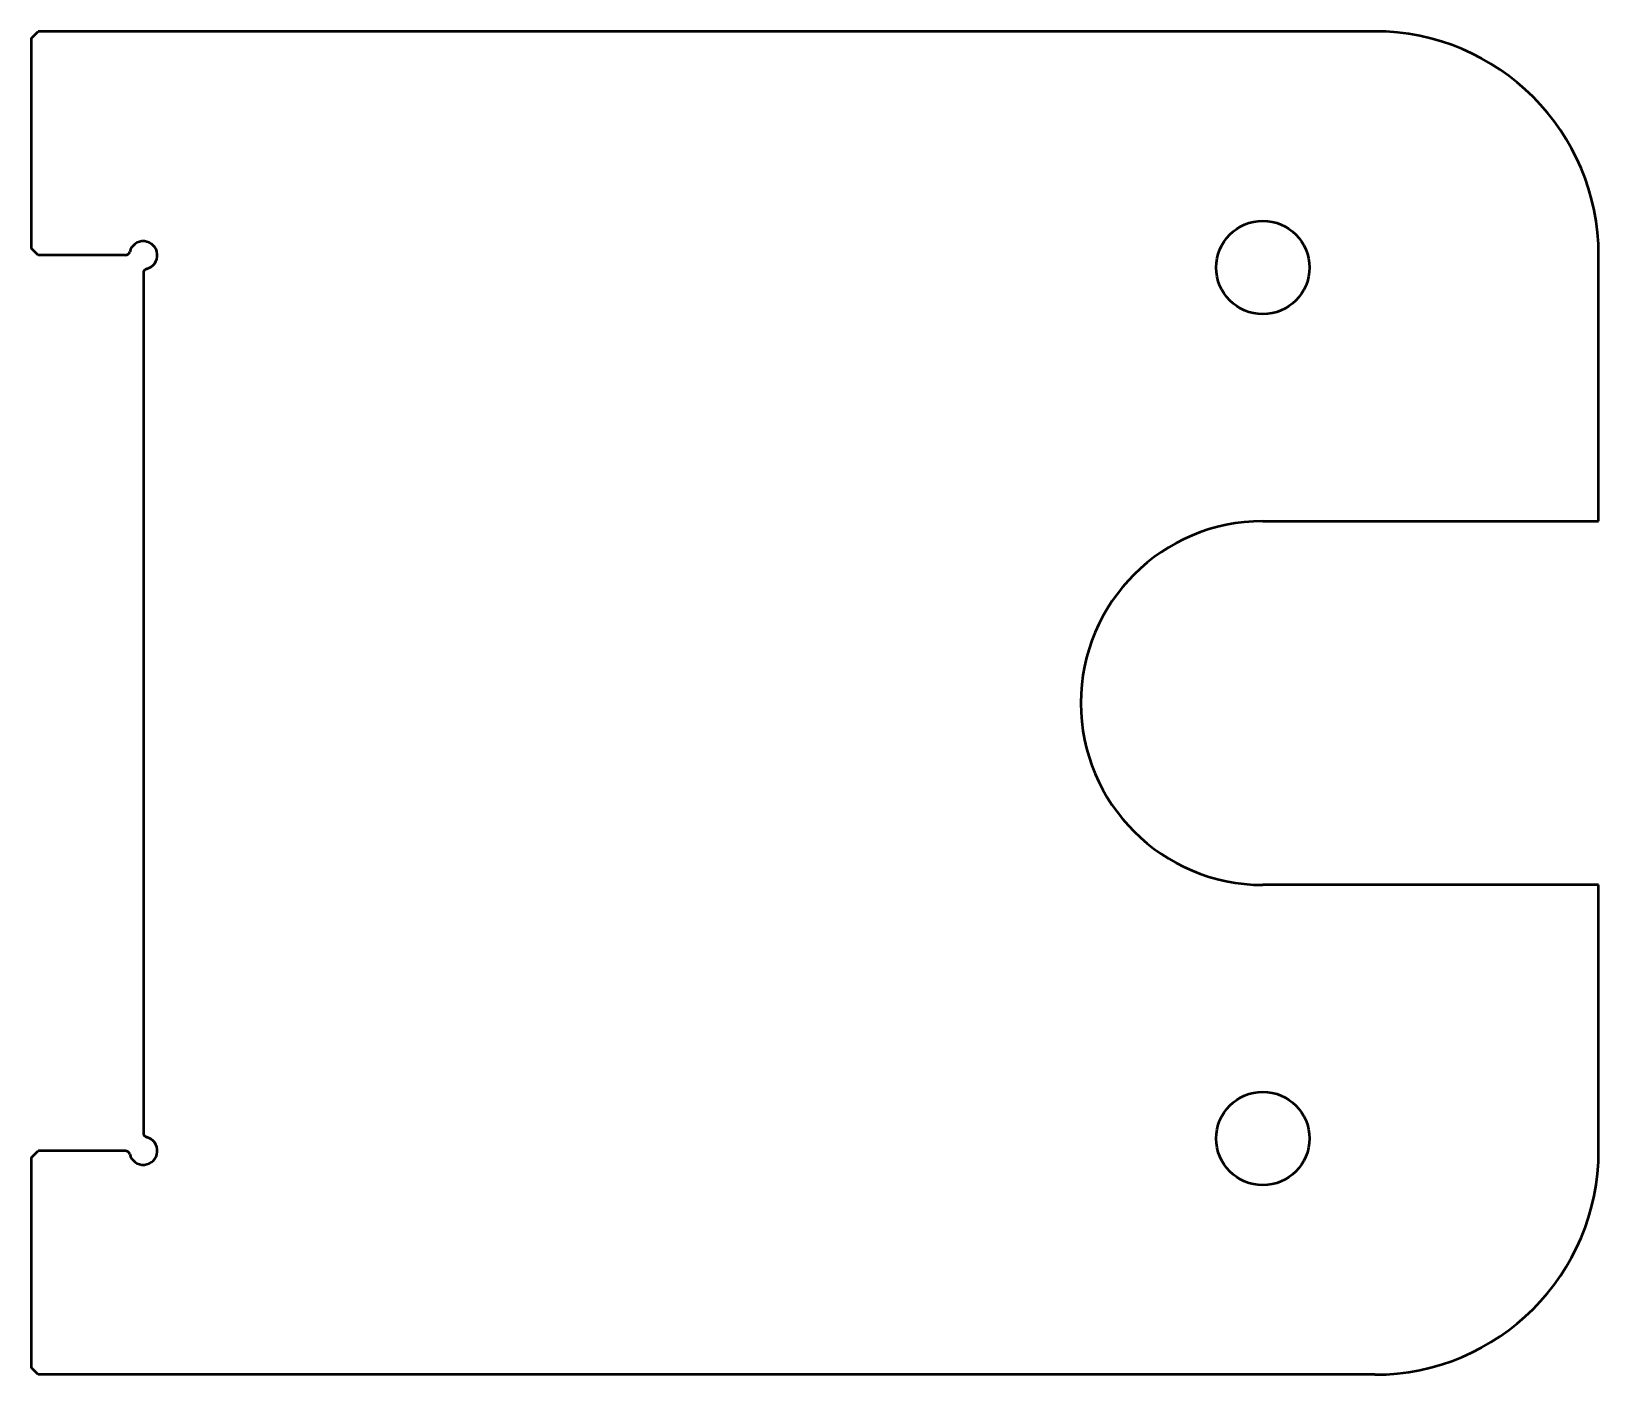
# Model space of a CAD drawing. Header units: inches. Extents: x -0.5 to 6.5, y -4.92 to 1.08.
import ezdxf

# ---------------------------------------------------------------- set-up
doc = ezdxf.new("R2010")
doc.units = ezdxf.units.IN
doc.header["$MEASUREMENT"] = 0
doc.layers.add('IV_EXTERIOR_PROFILES', color=7, linetype='Continuous', lineweight=50)
doc.layers.add('IV_INTERIOR_PROFILES', color=7, linetype='Continuous', lineweight=50)

msp = doc.modelspace()

# ---------------------------------------------------------------- linework, layer by layer
at = {"layer": 'IV_EXTERIOR_PROFILES'}
for p, q in [((-0.5002, 1.05), (-0.4702, 1.08)), ((-0.5002, 0.11), (-0.5002, 1.05)), ((5.5, 1.08), (-0.4702, 1.08)), ((-0.4702, 0.08), (-0.5002, 0.11)), ((-0.08, 0.08), (-0.4702, 0.08)), ((6.5, -1.1075), (6.5, 0.08)), ((0, 0), (0, -3.8399)), ((5, -1.1075), (6.5, -1.1075)), ((6.5, -2.7325), (5, -2.7325)), ((6.5, -3.92), (6.5, -2.7325)), ((-0.5002, -3.95), (-0.4702, -3.92)), ((-0.08, -3.92), (-0.4702, -3.92)), ((-0.5002, -4.89), (-0.5002, -3.95)), ((-0.4702, -4.92), (-0.5002, -4.89)), ((5.5, -4.92), (-0.4702, -4.92))]:
    msp.add_line(p, q, dxfattribs=at)
for centre, radius, start, end in [((5.5, 0.08), 1, 0, 90), ((0, 0.08), 0.0625, 284.02966, 165.97034), ((-0.08, 0.1), 0.02, 270, 345.97034), ((0.02, 0), 0.02, 104.02966, 180), ((5, -1.92), 0.8125, 90, 270), ((0.02, -3.8399), 0.02, 180, 255.97034), ((-0.08, -3.94), 0.02, 14.02966, 90), ((0, -3.92), 0.0625, 194.02966, 75.97034), ((5.5, -3.92), 1, 270, 0)]:
    msp.add_arc(centre, radius, start, end, dxfattribs=at)
at = {"layer": 'IV_INTERIOR_PROFILES'}
for centre in [(5, 0.025), (5, -3.865)]:
    msp.add_circle(centre, 0.2085, dxfattribs=at)

doc.saveas('drawing.dxf')
